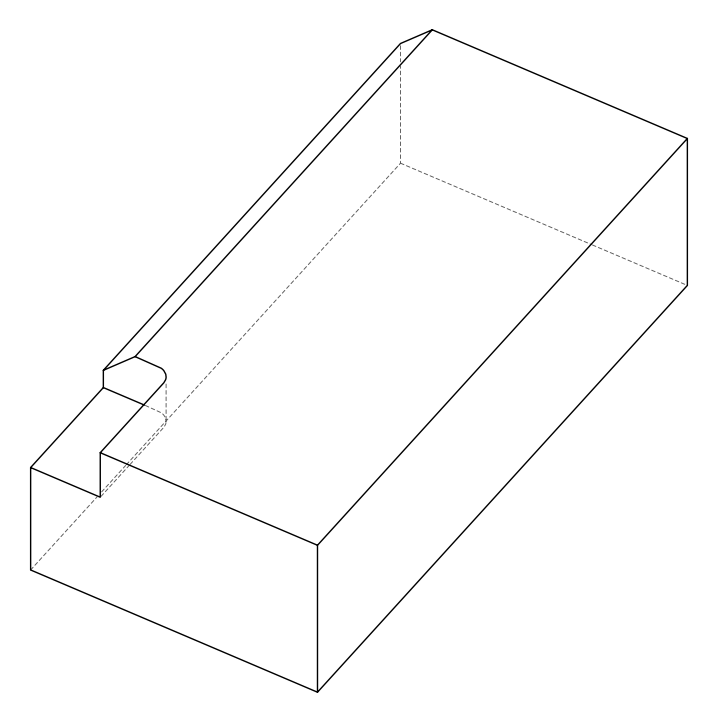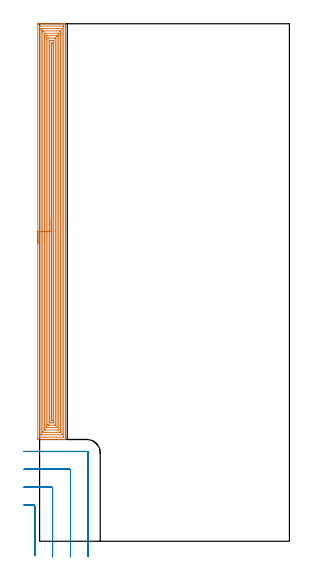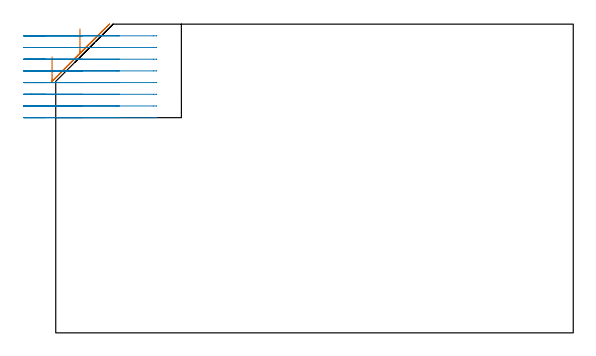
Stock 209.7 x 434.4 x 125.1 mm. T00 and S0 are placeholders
(PLAN: 2 operations, 1 tool changes, 32.4 min)
(1 AREA_MILL | FG_CHAMFER_SURFACE | UGT0205_001 | 25.38 min | 96119 mm3)
(2 MILL_CORNER_NOTCH_RECTANGULAR | CORNER_NOTCH_RECTANGULAR | UGT0201_094 | Follow Part, ap 5, ae 75% | 7 min | 161513 mm3)
(TOOL UGT0205_001 | Chamfer Mill 20 x 3 x 45 deg. | D20 FL50 Z2)
(TOOL UGT0201_094 | End mill 20 mm | D20 FL38 Z4)
(OP 1 AREA_MILL)
G17 G21 G94 G90
T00 M6
G54
G17 G0 G90 X-1.5 Y249.9 S1061 M3
G43 Z135.1 H0
Z111.9
G94 G1 Y249.938 Z111.028 F250.
Y250.052 Z110.163
Y250.241 Z109.312
Y250.503 Z108.48
Y250.837 Z107.674
Y251.24 Z106.9
Y251.708 Z106.164
Y252.24 Z105.472
Y252.829 Z104.829
Y253.472 Z104.24
Y254.164 Z103.708
Y254.9 Z103.24
Y255.674 Z102.837
Y256.48 Z102.503
Y257.312 Z102.241
Y258.163 Z102.052
Y259.028 Z101.938
Y259.9 Z101.9
Y433.774
X-1.497 Y434.146 Z101.902
X-1.492 Y434.39 Z101.906
X-1.245 Y434.4 Z102.153
X17.899 Z121.295
X20.293 Z123.688
X21.005 Z124.405
X21.282 Z124.682
X21.67 Y434.393 Z125.061
X21.697 Y434.39 Z125.088
X21.7 Y434.22 Z125.1
Y85.579
X21.697 Y85.41 Z125.088
X21.67 Y85.407 Z125.061
X21.282 Y85.4 Z124.682
X21.005 Z124.405
X20.293 Z123.688
X19.051 Z122.448
X17.634 Z121.03
X-1.246 Y85.401 Z102.152
X-1.492 Y85.41 Z101.906
X-1.499 Y85.656 Z101.899
X-1.5 Y259.9 Z101.9
X-0.086 Z103.314
Y431.978
X-0.085 Y432.207 Z103.315
X-0.083 Y432.318 Z103.317
X-0.08 Y432.372 Z103.32
X-0.078 Y432.39 Z103.322
X-0.028 Y432.392 Z103.372
X0.384 Y432.399 Z103.784
X19.407 Y432.4 Z122.807
X19.883 Y432.399 Z123.283
X20.146 Y432.395 Z123.546
X20.263 Y432.39 Z123.663
X20.279 Y432.388 Z123.679
X20.281 Y432.369 Z123.681
X20.284 Y432.316 Z123.684
X20.285 Y432.209 Z123.685
X20.286 Y431.993 Z123.686
Y87.822
X20.285 Y87.593 Z123.685
X20.283 Y87.482 Z123.683
X20.28 Y87.428 Z123.68
X20.277 Y87.41 Z123.677
X20.228 Y87.408 Z123.628
X19.816 Y87.401 Z123.216
X5.328 Y87.4 Z108.728
X0.317 Y87.401 Z103.717
X0.054 Y87.405 Z103.454
X-0.063 Y87.41 Z103.337
X-0.079 Y87.412 Z103.321
X-0.081 Y87.431 Z103.319
X-0.084 Y87.484 Z103.316
X-0.085 Y87.591 Z103.315
X-0.086 Y87.807 Z103.314
Y259.9
X1.328 Z104.728
X1.329 Y429.657 Z104.729
X1.331 Y430.198 Z104.731
X1.334 Y430.373 Z104.734
X1.335 Y430.388 Z104.735
X1.359 Y430.392 Z104.759
X1.412 Y430.397 Z104.812
X1.479 Y430.4 Z104.879
X18.521 Y430.399 Z121.921
X18.721 Y430.396 Z122.121
X18.854 Y430.39 Z122.254
X18.866 Y430.387 Z122.266
X18.868 Y430.382 Z122.268
X18.87 Y430.359 Z122.27
X18.871 Y430.316 Z122.271
Y430.198
Y90.143
X18.869 Y89.602 Z122.269
X18.866 Y89.427 Z122.266
X18.865 Y89.412 Z122.265
X18.841 Y89.408 Z122.241
X18.788 Y89.403 Z122.188
X18.721 Y89.4 Z122.121
X1.679 Y89.401 Z105.079
X1.479 Y89.404 Z104.879
X1.346 Y89.41 Z104.746
X1.334 Y89.413 Z104.734
X1.332 Y89.418 Z104.732
X1.33 Y89.441 Z104.73
X1.328 Y89.956 Z104.728
Y259.9
X2.743 Z106.143
Y427.516
X2.744 Y428.23 Z106.144
X2.747 Y428.333 Z106.147
X2.749 Y428.387 Z106.149
X2.795 Y428.39 Z106.195
X3.014 Y428.396 Z106.414
X3.452 Y428.4 Z106.852
X16.748 Z120.148
X17.189 Y428.397 Z120.589
X17.404 Y428.392 Z120.804
X17.451 Y428.389 Z120.851
X17.453 Y428.352 Z120.853
X17.455 Y428.288 Z120.855
X17.457 Y427.694 Z120.857
Y427.516
Y92.284
X17.456 Y91.57 Z120.856
X17.453 Y91.467 Z120.853
X17.451 Y91.413 Z120.851
X17.405 Y91.41 Z120.805
X17.186 Y91.404 Z120.586
X16.748 Y91.4 Z120.148
X3.452 Z106.852
X3.011 Y91.403 Z106.411
X2.796 Y91.408 Z106.196
X2.749 Y91.411 Z106.149
X2.747 Y91.448 Z106.147
X2.745 Y91.512 Z106.145
X2.743 Y92.106 Z106.143
Y92.284
Y259.9
X4.157 Z107.557
Y425.728
X4.159 Y425.909 Z107.559
X4.164 Y426.094 Z107.564
X4.179 Y426.39 Z107.579
X4.339 Y426.395 Z107.739
X4.56 Y426.399 Z107.96
X15.195 Y426.4 Z118.595
X15.861 Y426.398 Z119.261
X15.956 Y426.395 Z119.356
X16.013 Y426.39 Z119.413
X16.036 Y426.376 Z119.436
X16.038 Y426.277 Z119.438
X16.042 Y425.911 Z119.442
X16.043 Y425.728 Z119.443
Y425.545
X16.042 Y94.072 Z119.442
X16.041 Y93.891 Z119.441
X16.036 Y93.706 Z119.436
X16.021 Y93.41 Z119.421
X15.861 Y93.405 Z119.261
X15.64 Y93.401 Z119.04
X5.005 Y93.4 Z108.405
X4.339 Y93.402 Z107.739
X4.244 Y93.405 Z107.644
X4.187 Y93.41 Z107.587
X4.164 Y93.424 Z107.564
X4.162 Y93.523 Z107.562
X4.158 Y93.889 Z107.558
X4.157 Y94.072 Z107.557
Y94.255
Y259.9
X5.571 Z108.971
X5.572 Y424.213 Z108.972
X5.573 Y424.349 Z108.973
X5.575 Y424.381 Z108.975
X5.577 Y424.39 Z108.977
X5.591 Y424.393 Z108.991
X5.657 Y424.398 Z109.057
X6.111 Y424.4 Z109.511
X6.542 Z109.942
X14.089 Y424.399 Z117.489
X14.523 Y424.396 Z117.923
X14.613 Y424.39 Z118.013
X14.622 Y424.296 Z118.022
X14.625 Y423.94 Z118.025
X14.628 Y423.396 Z118.028
Y95.587
X14.627 Y95.451 Z118.027
X14.625 Y95.419 Z118.025
X14.623 Y95.41 Z118.023
X14.609 Y95.407 Z118.009
X14.543 Y95.402 Z117.943
X14.089 Y95.4 Z117.489
X13.658 Z117.058
X6.111 Y95.401 Z109.511
X5.677 Y95.404 Z109.077
X5.587 Y95.41 Z108.987
X5.578 Y95.504 Z108.978
X5.575 Y95.86 Z108.975
X5.572 Y96.404 Z108.972
X5.571 Y259.9 Z108.971
X6.985 Z110.385
X6.986 Y422.164 Z110.386
X6.998 Y422.39 Z110.398
X7.64 Y422.399 Z111.04
X12.316 Y422.4 Z115.716
X12.96 Y422.397 Z116.36
X13.202 Y422.39 Z116.602
X13.214 Y422.152 Z116.614
Y422.14
Y97.636
X13.202 Y97.41 Z116.602
X12.56 Y97.401 Z115.96
X7.884 Y97.4 Z111.284
X7.24 Y97.403 Z110.64
X6.998 Y97.41 Z110.398
X6.986 Y97.648 Z110.386
Y97.66
X6.985 Y259.9 Z110.385
X8.399 Z111.799
X8.4 Y419.47 Z111.8
X8.401 Y419.843 Z111.801
X8.406 Y420.364 Z111.806
X8.737 Y420.398 Z112.137
X10.508 Y420.4 Z113.908
X11.395 Y420.399 Z114.795
X11.43 Y420.397 Z114.83
X11.793 Y420.364 Z115.193
X11.798 Y419.993 Z115.198
X11.8 Y419.47 Z115.2
Y419.096
Y100.33
X11.799 Y99.957 Z115.199
X11.793 Y99.436 Z115.193
X11.463 Y99.402 Z114.863
X9.692 Y99.4 Z113.092
X8.805 Y99.401 Z112.205
X8.77 Y99.403 Z112.17
X8.407 Y99.436 Z111.807
X8.402 Y99.807 Z111.802
X8.4 Y100.33 Z111.8
Y100.704
X8.399 Y259.9 Z111.799
X9.814 Z113.214
Y418.26
X9.815 Y418.34 Z113.215
X9.818 Y418.378 Z113.218
X9.82 Y418.389 Z113.22
X9.837 Y418.394 Z113.237
X10.368 Y418.39 Z113.768
X10.383 Y417.844 Z113.783
X10.385 Y417.682 Z113.785
X10.386 Y417.524 Z113.786
Y101.528
X10.384 Y101.455 Z113.784
X10.382 Y101.42 Z113.782
X10.38 Y101.41 Z113.78
X10.363 Y101.405 Z113.763
X9.832 Y101.41 Z113.232
X9.818 Y101.955 Z113.218
X9.816 Y102.118 Z113.216
X9.814 Y102.695 Z113.214
Y102.853
Y259.9
Y260.772 Z113.252
Y261.636 Z113.366
Y262.488 Z113.554
Y263.32 Z113.817
Y264.126 Z114.151
Y264.9 Z114.553
Y265.636 Z115.022
Y266.328 Z115.553
Y266.971 Z116.143
Y267.56 Z116.786
Y268.091 Z117.478
Y268.56 Z118.214
Y268.963 Z118.988
Y269.297 Z119.793
Y269.559 Z120.625
Y269.748 Z121.477
Y269.862 Z122.342
Y269.9 Z123.214
G0 Z135.1
M5
M2
(OP 2 MILL_CORNER_NOTCH_RECTANGULAR)
G17 G21 G94 G90
T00 M6
G54
G17 G0 G90 X-4.1 Y-12.121 S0 M3
G43 Z135.1 H0
Z120.362
G94 G1 Y-9.121 F250.
Y29.405 F500.
G3 X-5.095 Y30.4 R1.
G1 X-10.
X-13. F250.
G0 Z135.1
X10.9 Y-13.
Z120.362
G1 Y-10.
Y44.405 F500.
G3 X9.905 Y45.4 R1.
G1 X-10.
X-13. F250.
G0 Z135.1
X25.9 Y-13.
Z120.362
G1 Y-10.
Y59.405 F500.
G3 X24.905 Y60.4 R1.
G1 X-10.
X-13. F250.
G0 Z135.1
X40.9 Y-13.
Z120.362
G1 Y-10.
Y74.1 F500.
G3 X39.6 Y75.4 R1.3
G1 X-10.
X-13. F250.
G0 Z135.1
X-4.1 Y-12.121
Z115.625
G1 Y-9.121
Y29.405 F500.
G3 X-5.095 Y30.4 R1.
G1 X-10.
X-13. F250.
G0 Z135.1
X10.9 Y-13.
Z115.625
G1 Y-10.
Y44.405 F500.
G3 X9.905 Y45.4 R1.
G1 X-10.
X-13. F250.
G0 Z135.1
X25.9 Y-13.
Z115.625
G1 Y-10.
Y59.405 F500.
G3 X24.905 Y60.4 R1.
G1 X-10.
X-13. F250.
G0 Z135.1
X40.9 Y-13.
Z115.625
G1 Y-10.
Y74.1 F500.
G3 X39.6 Y75.4 R1.3
G1 X-10.
X-13. F250.
G0 Z135.1
X-4.1 Y-12.121
Z110.887
G1 Y-9.121
Y29.405 F500.
G3 X-5.095 Y30.4 R1.
G1 X-10.
X-13. F250.
G0 Z135.1
X10.9 Y-13.
Z110.887
G1 Y-10.
Y44.405 F500.
G3 X9.905 Y45.4 R1.
G1 X-10.
X-13. F250.
G0 Z135.1
X25.9 Y-13.
Z110.887
G1 Y-10.
Y59.405 F500.
G3 X24.905 Y60.4 R1.
G1 X-10.
X-13. F250.
G0 Z135.1
X40.9 Y-13.
Z110.887
G1 Y-10.
Y74.1 F500.
G3 X39.6 Y75.4 R1.3
G1 X-10.
X-13. F250.
G0 Z135.1
X-4.1 Y-12.121
Z106.15
G1 Y-9.121
Y29.405 F500.
G3 X-5.095 Y30.4 R1.
G1 X-10.
X-13. F250.
G0 Z135.1
X10.9 Y-13.
Z106.15
G1 Y-10.
Y44.405 F500.
G3 X9.905 Y45.4 R1.
G1 X-10.
X-13. F250.
G0 Z135.1
X25.9 Y-13.
Z106.15
G1 Y-10.
Y59.405 F500.
G3 X24.905 Y60.4 R1.
G1 X-10.
X-13. F250.
G0 Z135.1
X40.9 Y-13.
Z106.15
G1 Y-10.
Y74.1 F500.
G3 X39.6 Y75.4 R1.3
G1 X-10.
X-13. F250.
G0 Z135.1
X-4.1 Y-12.121
Z101.412
G1 Y-9.121
Y29.405 F500.
G3 X-5.095 Y30.4 R1.
G1 X-10.
X-13. F250.
G0 Z135.1
X10.9 Y-13.
Z101.412
G1 Y-10.
Y44.405 F500.
G3 X9.905 Y45.4 R1.
G1 X-10.
X-13. F250.
G0 Z135.1
X25.9 Y-13.
Z101.412
G1 Y-10.
Y59.405 F500.
G3 X24.905 Y60.4 R1.
G1 X-10.
X-13. F250.
G0 Z135.1
X40.9 Y-13.
Z101.412
G1 Y-10.
Y74.1 F500.
G3 X39.6 Y75.4 R1.3
G1 X-10.
X-13. F250.
G0 Z135.1
X-4.1 Y-12.121
Z96.675
G1 Y-9.121
Y29.405 F500.
G3 X-5.095 Y30.4 R1.
G1 X-10.
X-13. F250.
G0 Z135.1
X10.9 Y-13.
Z96.675
G1 Y-10.
Y44.405 F500.
G3 X9.905 Y45.4 R1.
G1 X-10.
X-13. F250.
G0 Z135.1
X25.9 Y-13.
Z96.675
G1 Y-10.
Y59.405 F500.
G3 X24.905 Y60.4 R1.
G1 X-10.
X-13. F250.
G0 Z135.1
X40.9 Y-13.
Z96.675
G1 Y-10.
Y74.1 F500.
G3 X39.6 Y75.4 R1.3
G1 X-10.
X-13. F250.
G0 Z135.1
X-4.1 Y-12.121
Z91.937
G1 Y-9.121
Y29.405 F500.
G3 X-5.095 Y30.4 R1.
G1 X-10.
X-13. F250.
G0 Z135.1
X10.9 Y-13.
Z91.937
G1 Y-10.
Y44.405 F500.
G3 X9.905 Y45.4 R1.
G1 X-10.
X-13. F250.
G0 Z135.1
X25.9 Y-13.
Z91.937
G1 Y-10.
Y59.405 F500.
G3 X24.905 Y60.4 R1.
G1 X-10.
X-13. F250.
G0 Z135.1
X40.9 Y-13.
Z91.937
G1 Y-10.
Y74.1 F500.
G3 X39.6 Y75.4 R1.3
G1 X-10.
X-13. F250.
G0 Z135.1
X-4.1 Y-12.121
Z87.2
G1 Y-9.121
Y29.405 F500.
G3 X-5.095 Y30.4 R1.
G1 X-10.
X-13. F250.
G0 Z135.1
X10.9 Y-13.
Z87.2
G1 Y-10.
Y44.405 F500.
G3 X9.905 Y45.4 R1.
G1 X-10.
X-13. F250.
G0 Z135.1
X25.9 Y-13.
Z87.2
G1 Y-10.
Y59.405 F500.
G3 X24.905 Y60.4 R1.
G1 X-10.
X-13. F250.
G0 Z135.1
X40.9 Y-13.
Z87.2
G1 Y-10.
Y74.1 F500.
G3 X39.6 Y75.4 R1.3
G1 X-10.
X-13. F250.
G0 Z135.1
M5
M2
